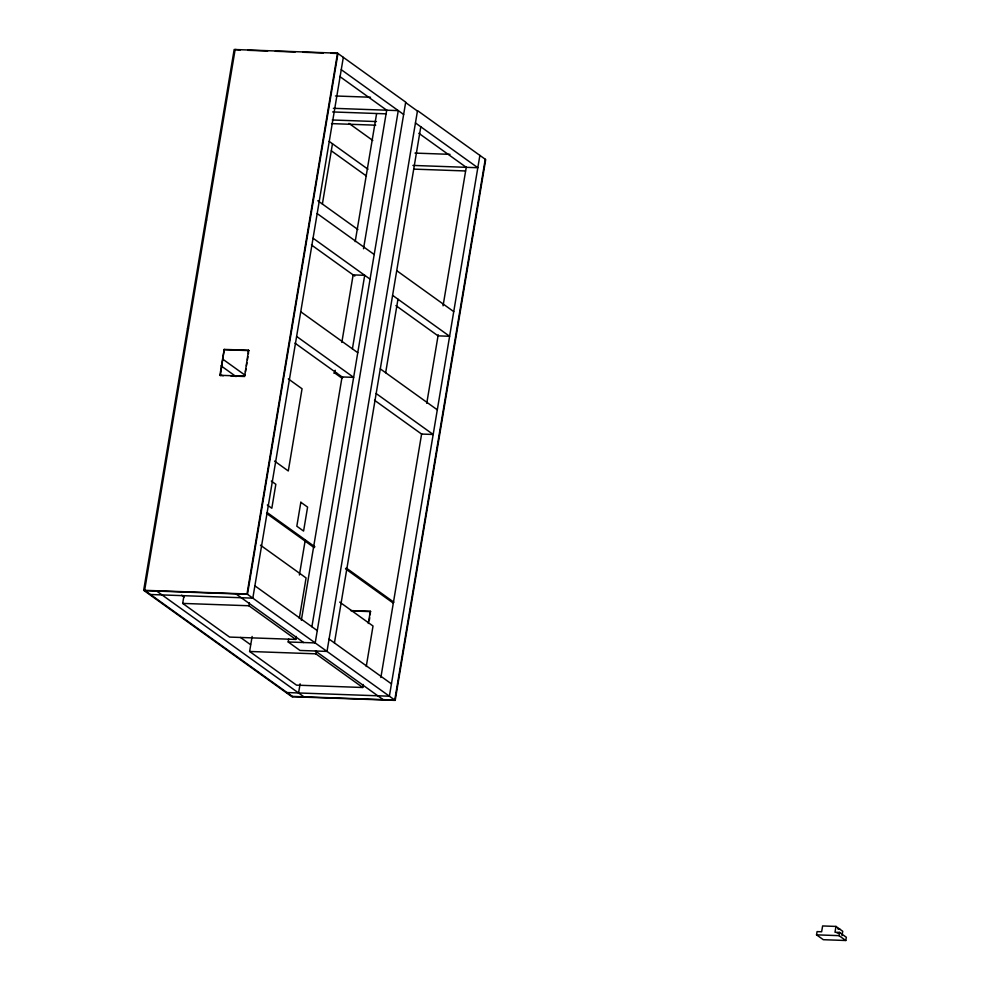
<?xml version="1.0" encoding="UTF-8"?>
<svg xmlns="http://www.w3.org/2000/svg" width="990" height="990" viewBox="0 0 990 990"><rect width="100%" height="100%" fill="white"/><g stroke="black" fill="none" stroke-linecap="round" stroke-linejoin="round"><path stroke-width="1.49" d="M288.201 641.978L299.995 650.455L327.009 651.408L417.508 110.62L485.694 159.576L395.196 700.376L291.852 696.7L143.674 590.3L234.172 49.5L337.516 53.175L405.702 102.143L315.204 642.931L288.201 641.978L288.709 638.934M223.381 375.717L219.891 375.297L224.223 349.408L248.527 350.274L248.465 353.64M220.337 375.618L224.223 349.408M296.295 636.434L295.787 639.429L229.569 637.077L182.68 603.405L183.942 595.906M230.979 375.99L244.641 376.485L248.527 350.274M245.409 371.906L245.916 368.862M246.423 365.817L246.943 362.773M247.451 359.729L247.958 356.685M395.196 700.376L247.017 593.975L337.516 53.175M295.787 639.429L248.911 605.756L249.406 602.761M343.32 57.346L252.821 598.146L150.455 594.507M322.381 204.027L332.467 143.748M363.231 684.498L362.736 687.493L296.505 685.142L249.616 651.47L252.128 636.471M299.401 574.992L305.267 539.983M355.187 241.634L376.584 113.763M335.226 370.285L334.769 373.032L342.28 378.415M341.822 342.429L353.133 274.898L364.704 275.307L352.403 348.851M299.302 618.441L306.083 577.95L260.432 545.168M301.344 620.247L342.107 376.646M363.516 248.75L386.694 110.199M298.584 692.963L300.106 683.83M311.899 626.757L398.277 110.62L333.37 108.306M362.736 687.493L315.847 653.821L316.342 650.826M334.434 642.931L420.8 126.794M385.654 372.735L397.968 299.19M368.292 623.477L370.334 611.3L350.584 610.595M369.245 620.755L369.753 617.711M370.272 614.666L370.334 611.3M366.25 666.505L373.02 626.014L339.706 602.093M380.865 677.507L421.653 433.769M426.752 403.301L438.224 334.756M443.062 305.811L466.265 167.186M479.878 155.405L389.379 696.205L287.013 692.554M485.249 159.254L394.75 700.054L292.372 696.403M835.981 926.43L835.003 932.246L839.57 932.407L846.326 937.27L845.782 940.5L823.296 939.696L816.54 934.845L817.084 931.615L821.638 931.776L822.616 925.947L835.981 926.43L842.738 931.281L842.007 935.649M845.782 940.5L839.025 935.649L839.57 932.407M839.916 929.189L837.726 928.546L838.938 929.115M240.174 50.02L235.137 49.537L144.639 590.325L292.817 696.725M247.809 50.292L267.671 50.997M275.319 51.27L295.181 51.975M302.816 52.247L323.334 52.977M330.722 53.237L337.961 53.497L247.463 594.297L145.084 590.646M335.437 95.981L370.483 97.23M332.64 111.944L385.964 113.838M332.256 119.988L376.447 121.56M331.526 123.614L375.717 125.186M414.983 153.091L450.017 154.341M216.525 154.972L217.491 155.009M412.917 165.429L477.811 167.731L415.441 122.946M413.709 169.117L465.51 170.961M205.623 220.102L206.588 220.126M187.481 328.569L188.434 328.606M224.668 349.73L248.973 350.596M333.655 372.982L336.699 373.094M342.057 376.943L353.64 377.363L296.629 336.427M219.891 375.297L244.196 376.163M143.674 590.3L247.017 593.975M182.68 603.405L248.911 605.756M352.551 610.966L370.78 611.622M249.616 651.47L315.847 653.821M816.54 934.845L839.025 935.649M839.371 933.026L837.132 933.05M405.628 102.552L417.433 111.029M341.265 69.684L403.635 114.469M339.669 76.428L387.078 110.472M418.832 133.279L466.24 167.322M348.987 123.391L372.797 140.481M329.138 141.36L367.983 169.24M331.353 150.839L366.424 176.034M317.802 200.735L357.897 229.519M317.184 213.568L374.195 254.504M396.73 270.678L453.742 311.615M313.063 238.219L370.074 279.155M392.597 295.342L449.608 336.278L438.038 335.857L395.901 305.601M311.404 244.926L354.779 276.074M300.75 311.763L357.761 352.7M380.296 368.886L437.308 409.823M376.163 393.537L433.175 434.474L421.604 434.065L374.505 400.245M294.971 343.134L342.664 377.376M288.288 378.885L302.049 388.773L288.3 470.968L274.527 461.08M222.552 359.011L245.099 375.21M221.005 365.793L236.041 376.596M271.322 481.078L275.826 484.308L271.829 508.254L267.312 505.024M346.191 567.975L393.859 602.205M267.226 512.585L314.894 546.814M345.51 568.804L393.179 603.034M266.545 513.414L314.214 547.643M254.888 585.82L317.27 630.605M329.064 639.082L391.446 683.867M235.892 593.876L303.633 642.522M315.426 650.999L383.167 699.645M181.628 595.176L184.14 596.982M240.508 637.461L250.532 644.651M156.667 591.067L303.942 696.824M300.836 502.264L296.827 526.21L303.584 531.061L307.593 507.115L300.836 502.264"/></g></svg>
